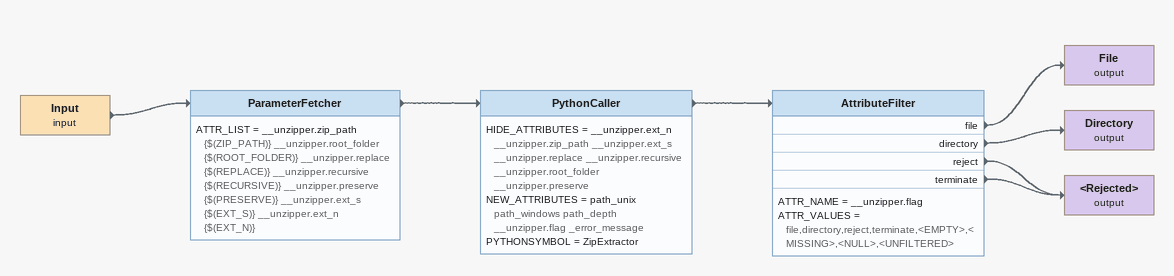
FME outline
Input (input)
    -> ParameterFetcher
ParameterFetcher
    ATTR_LIST = __unzipper.zip_path {$(ZIP_PATH)} __unzipper.root_folder {$(ROOT_FOLDER)} __unzipper.replace {$(REPLACE)} __unzipper.recursive {$(RECURSIVE)} __unzipper.preserve {$(PRESERVE)} __unzipper.ext_s {$(EXT_S)} __unzipper.ext_n {$(EXT_N)}
    -> PythonCaller
PythonCaller
    HIDE_ATTRIBUTES = __unzipper.ext_n __unzipper.zip_path __unzipper.ext_s __unzipper.replace __unzipper.recursive __unzipper.root_folder __unzipper.preserve
    NEW_ATTRIBUTES = path_unix path_windows path_depth __unzipper.flag _error_message
    PYTHONSYMBOL = ZipExtractor
    -> AttributeFilter
AttributeFilter
    ATTR_NAME = __unzipper.flag
    ATTR_VALUES = file,directory,reject,terminate,<EMPTY>,<MISSING>,<NULL>,<UNFILTERED>
    file -> File (output)
    directory -> Directory (output)
    reject -> <Rejected> (output)
    terminate -> <Rejected> (output)
File (output)
Directory (output)
<Rejected> (output)
